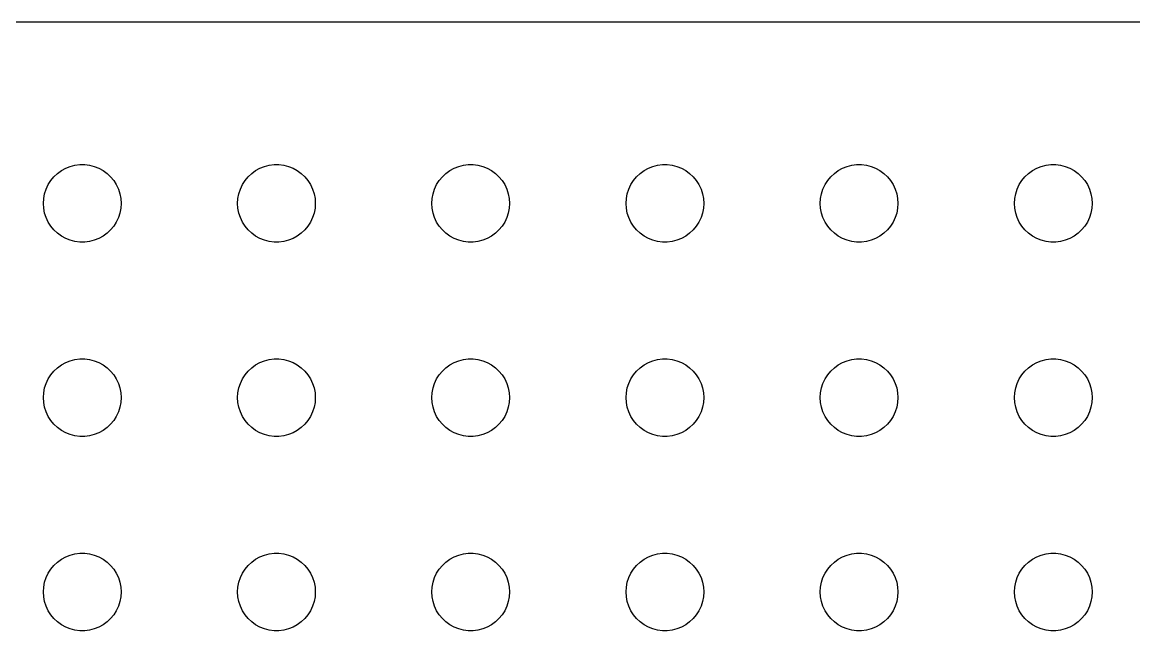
# Model space of a CAD drawing. Header units: metres. Extents: x -157 to 157, y -22 to 22.
# Drawn here: x 35.18 to 78.11, y -1.5 to 21.99 of the extents above; entities that cross this region are included whole.
import ezdxf

# ---------------------------------------------------------------- set-up
doc = ezdxf.new("R2010")
doc.units = ezdxf.units.M

msp = doc.modelspace()

# ---------------------------------------------------------------- linework, layer by layer
for p, q in [((152.314, 21.9901), (-152.314, 21.9901)), ((36.6963, 16.2665), (36.8613, 16.3572)), ((36.8613, 16.3572), (37.0365, 16.4266)), ((37.0365, 16.4266), (37.2189, 16.4734)), ((37.2189, 16.4734), (37.4058, 16.497)), ((37.4058, 16.497), (37.5942, 16.497)), ((37.5942, 16.497), (37.7811, 16.4734)), ((37.7811, 16.4734), (37.9635, 16.4266)), ((37.9635, 16.4266), (38.1387, 16.3572)), ((38.1387, 16.3572), (38.3037, 16.2665)), ((44.1963, 16.2665), (44.3613, 16.3572)), ((44.3613, 16.3572), (44.5365, 16.4266)), ((44.5365, 16.4266), (44.7189, 16.4734)), ((44.7189, 16.4734), (44.9058, 16.497)), ((44.9058, 16.497), (45.0942, 16.497)), ((45.0942, 16.497), (45.2811, 16.4734)), ((45.2811, 16.4734), (45.4635, 16.4266)), ((45.4635, 16.4266), (45.6387, 16.3572)), ((45.6387, 16.3572), (45.8037, 16.2665)), ((51.6963, 16.2665), (51.8613, 16.3572)), ((51.8613, 16.3572), (52.0365, 16.4266)), ((52.0365, 16.4266), (52.2189, 16.4734)), ((52.2189, 16.4734), (52.4058, 16.497)), ((52.4058, 16.497), (52.5942, 16.497)), ((52.5942, 16.497), (52.7811, 16.4734)), ((52.7811, 16.4734), (52.9635, 16.4266)), ((52.9635, 16.4266), (53.1387, 16.3572)), ((53.1387, 16.3572), (53.3037, 16.2665)), ((59.1963, 16.2665), (59.3613, 16.3572)), ((59.3613, 16.3572), (59.5365, 16.4266)), ((59.5365, 16.4266), (59.7189, 16.4734)), ((59.7189, 16.4734), (59.9058, 16.497)), ((59.9058, 16.497), (60.0942, 16.497)), ((60.0942, 16.497), (60.2811, 16.4734)), ((60.2811, 16.4734), (60.4635, 16.4266)), ((60.4635, 16.4266), (60.6387, 16.3572)), ((60.6387, 16.3572), (60.8037, 16.2665)), ((66.6963, 16.2665), (66.8613, 16.3572)), ((66.8613, 16.3572), (67.0365, 16.4266)), ((67.0365, 16.4266), (67.2189, 16.4734)), ((67.2189, 16.4734), (67.4058, 16.497)), ((67.4058, 16.497), (67.5942, 16.497)), ((67.5942, 16.497), (67.7811, 16.4734)), ((67.7811, 16.4734), (67.9635, 16.4266)), ((67.9635, 16.4266), (68.1387, 16.3572)), ((68.1387, 16.3572), (68.3037, 16.2665)), ((74.1963, 16.2665), (74.3613, 16.3572)), ((74.3613, 16.3572), (74.5365, 16.4266)), ((74.5365, 16.4266), (74.7189, 16.4734)), ((74.7189, 16.4734), (74.9058, 16.497)), ((74.9058, 16.497), (75.0942, 16.497)), ((75.0942, 16.497), (75.2811, 16.4734)), ((75.2811, 16.4734), (75.4635, 16.4266)), ((75.4635, 16.4266), (75.6387, 16.3572)), ((75.6387, 16.3572), (75.8037, 16.2665)), ((36.2865, 15.8817), (36.4065, 16.0268)), ((36.4065, 16.0268), (36.5439, 16.1558)), ((36.5439, 16.1558), (36.6963, 16.2665)), ((38.3037, 16.2665), (38.4561, 16.1558)), ((38.4561, 16.1558), (38.5934, 16.0268)), ((38.5934, 16.0268), (38.7135, 15.8817)), ((43.7865, 15.8817), (43.9065, 16.0268)), ((43.9065, 16.0268), (44.0439, 16.1558)), ((44.0439, 16.1558), (44.1963, 16.2665)), ((45.8037, 16.2665), (45.9561, 16.1558)), ((45.9561, 16.1558), (46.0934, 16.0268)), ((46.0934, 16.0268), (46.2135, 15.8817)), ((51.2865, 15.8817), (51.4065, 16.0268)), ((51.4065, 16.0268), (51.5439, 16.1558)), ((51.5439, 16.1558), (51.6963, 16.2665)), ((53.3037, 16.2665), (53.4561, 16.1558)), ((53.4561, 16.1558), (53.5934, 16.0268)), ((53.5934, 16.0268), (53.7135, 15.8817)), ((58.7865, 15.8817), (58.9065, 16.0268)), ((58.9065, 16.0268), (59.0439, 16.1558)), ((59.0439, 16.1558), (59.1963, 16.2665)), ((60.8037, 16.2665), (60.9561, 16.1558)), ((60.9561, 16.1558), (61.0934, 16.0268)), ((61.0934, 16.0268), (61.2135, 15.8817)), ((66.2865, 15.8817), (66.4065, 16.0268)), ((66.4065, 16.0268), (66.5439, 16.1558)), ((66.5439, 16.1558), (66.6963, 16.2665)), ((68.3037, 16.2665), (68.4561, 16.1558)), ((68.4561, 16.1558), (68.5934, 16.0268)), ((68.5934, 16.0268), (68.7135, 15.8817)), ((73.7865, 15.8817), (73.9065, 16.0268)), ((73.9065, 16.0268), (74.0439, 16.1558)), ((74.0439, 16.1558), (74.1963, 16.2665)), ((75.8037, 16.2665), (75.9561, 16.1558)), ((75.9561, 16.1558), (76.0934, 16.0268)), ((76.0934, 16.0268), (76.2135, 15.8817)), ((36.0471, 15.373), (36.1053, 15.5522)), ((36.1053, 15.5522), (36.1855, 15.7226)), ((36.1855, 15.7226), (36.2865, 15.8817)), ((38.7135, 15.8817), (38.8145, 15.7226)), ((38.8145, 15.7226), (38.8947, 15.5522)), ((38.8947, 15.5522), (38.9529, 15.373)), ((43.5471, 15.373), (43.6053, 15.5522)), ((43.6053, 15.5522), (43.6855, 15.7226)), ((43.6855, 15.7226), (43.7865, 15.8817)), ((46.2135, 15.8817), (46.3145, 15.7226)), ((46.3145, 15.7226), (46.3947, 15.5522)), ((46.3947, 15.5522), (46.4529, 15.373)), ((51.0471, 15.373), (51.1053, 15.5522)), ((51.1053, 15.5522), (51.1855, 15.7226)), ((51.1855, 15.7226), (51.2865, 15.8817)), ((53.7135, 15.8817), (53.8145, 15.7226)), ((53.8145, 15.7226), (53.8947, 15.5522)), ((53.8947, 15.5522), (53.9529, 15.373)), ((58.5471, 15.373), (58.6053, 15.5522)), ((58.6053, 15.5522), (58.6855, 15.7226)), ((58.6855, 15.7226), (58.7865, 15.8817)), ((61.2135, 15.8817), (61.3145, 15.7226)), ((61.3145, 15.7226), (61.3947, 15.5522)), ((61.3947, 15.5522), (61.4529, 15.373)), ((66.0471, 15.373), (66.1053, 15.5522)), ((66.1053, 15.5522), (66.1855, 15.7226)), ((66.1855, 15.7226), (66.2865, 15.8817)), ((68.7135, 15.8817), (68.8145, 15.7226)), ((68.8145, 15.7226), (68.8947, 15.5522)), ((68.8947, 15.5522), (68.9529, 15.373)), ((73.5471, 15.373), (73.6053, 15.5522)), ((73.6053, 15.5522), (73.6855, 15.7226)), ((73.6855, 15.7226), (73.7865, 15.8817)), ((76.2135, 15.8817), (76.3145, 15.7226)), ((76.3145, 15.7226), (76.3947, 15.5522)), ((76.3947, 15.5522), (76.4529, 15.373)), ((36, 15), (36.0118, 15.188)), ((36.0118, 15.188), (36.0471, 15.373)), ((38.9529, 15.373), (38.9882, 15.188)), ((38.9882, 15.188), (39, 15)), ((43.5, 15), (43.5118, 15.188)), ((43.5118, 15.188), (43.5471, 15.373)), ((46.4529, 15.373), (46.4882, 15.188)), ((46.4882, 15.188), (46.5, 15)), ((51, 15), (51.0118, 15.188)), ((51.0118, 15.188), (51.0471, 15.373)), ((53.9529, 15.373), (53.9882, 15.188)), ((53.9882, 15.188), (54, 15)), ((58.5, 15), (58.5118, 15.188)), ((58.5118, 15.188), (58.5471, 15.373)), ((61.4529, 15.373), (61.4882, 15.188)), ((61.4882, 15.188), (61.5, 15)), ((66, 15), (66.0118, 15.188)), ((66.0118, 15.188), (66.0471, 15.373)), ((68.9529, 15.373), (68.9882, 15.188)), ((68.9882, 15.188), (69, 15)), ((73.5, 15), (73.5118, 15.188)), ((73.5118, 15.188), (73.5471, 15.373)), ((76.4529, 15.373), (76.4882, 15.188)), ((76.4882, 15.188), (76.5, 15)), ((36.0118, 14.812), (36, 15)), ((36.0471, 14.627), (36.0118, 14.812)), ((36.1053, 14.4478), (36.0471, 14.627)), ((38.9529, 14.627), (38.8947, 14.4478)), ((38.9882, 14.812), (38.9529, 14.627)), ((39, 15), (38.9882, 14.812)), ((43.5118, 14.812), (43.5, 15)), ((43.5471, 14.627), (43.5118, 14.812)), ((43.6053, 14.4478), (43.5471, 14.627)), ((46.4529, 14.627), (46.3947, 14.4478)), ((46.4882, 14.812), (46.4529, 14.627)), ((46.5, 15), (46.4882, 14.812)), ((51.0118, 14.812), (51, 15)), ((51.0471, 14.627), (51.0118, 14.812)), ((51.1053, 14.4478), (51.0471, 14.627)), ((53.9529, 14.627), (53.8947, 14.4478)), ((53.9882, 14.812), (53.9529, 14.627)), ((54, 15), (53.9882, 14.812)), ((58.5118, 14.812), (58.5, 15)), ((58.5471, 14.627), (58.5118, 14.812)), ((58.6053, 14.4478), (58.5471, 14.627)), ((61.4529, 14.627), (61.3947, 14.4478)), ((61.4882, 14.812), (61.4529, 14.627)), ((61.5, 15), (61.4882, 14.812)), ((66.0118, 14.812), (66, 15)), ((66.0471, 14.627), (66.0118, 14.812)), ((66.1053, 14.4478), (66.0471, 14.627)), ((68.9529, 14.627), (68.8947, 14.4478)), ((68.9882, 14.812), (68.9529, 14.627)), ((69, 15), (68.9882, 14.812)), ((73.5118, 14.812), (73.5, 15)), ((73.5471, 14.627), (73.5118, 14.812)), ((73.6053, 14.4478), (73.5471, 14.627)), ((76.4529, 14.627), (76.3947, 14.4478)), ((76.4882, 14.812), (76.4529, 14.627)), ((76.5, 15), (76.4882, 14.812)), ((36.1855, 14.2774), (36.1053, 14.4478)), ((36.2865, 14.1183), (36.1855, 14.2774)), ((38.8145, 14.2774), (38.7135, 14.1183)), ((38.8947, 14.4478), (38.8145, 14.2774)), ((43.6855, 14.2774), (43.6053, 14.4478)), ((43.7865, 14.1183), (43.6855, 14.2774)), ((46.3145, 14.2774), (46.2135, 14.1183)), ((46.3947, 14.4478), (46.3145, 14.2774)), ((51.1855, 14.2774), (51.1053, 14.4478)), ((51.2865, 14.1183), (51.1855, 14.2774)), ((53.8145, 14.2774), (53.7135, 14.1183)), ((53.8947, 14.4478), (53.8145, 14.2774)), ((58.6855, 14.2774), (58.6053, 14.4478)), ((58.7865, 14.1183), (58.6855, 14.2774)), ((61.3145, 14.2774), (61.2135, 14.1183)), ((61.3947, 14.4478), (61.3145, 14.2774)), ((66.1855, 14.2774), (66.1053, 14.4478)), ((66.2865, 14.1183), (66.1855, 14.2774)), ((68.8145, 14.2774), (68.7135, 14.1183)), ((68.8947, 14.4478), (68.8145, 14.2774)), ((73.6855, 14.2774), (73.6053, 14.4478)), ((73.7865, 14.1183), (73.6855, 14.2774)), ((76.3145, 14.2774), (76.2135, 14.1183)), ((76.3947, 14.4478), (76.3145, 14.2774)), ((36.4065, 13.9732), (36.2865, 14.1183)), ((36.5439, 13.8442), (36.4065, 13.9732)), ((36.6963, 13.7335), (36.5439, 13.8442)), ((38.4561, 13.8442), (38.3037, 13.7335)), ((38.5934, 13.9732), (38.4561, 13.8442)), ((38.7135, 14.1183), (38.5934, 13.9732)), ((43.9065, 13.9732), (43.7865, 14.1183)), ((44.0439, 13.8442), (43.9065, 13.9732)), ((44.1963, 13.7335), (44.0439, 13.8442)), ((45.9561, 13.8442), (45.8037, 13.7335)), ((46.0934, 13.9732), (45.9561, 13.8442)), ((46.2135, 14.1183), (46.0934, 13.9732)), ((51.4065, 13.9732), (51.2865, 14.1183)), ((51.5439, 13.8442), (51.4065, 13.9732)), ((51.6963, 13.7335), (51.5439, 13.8442)), ((53.4561, 13.8442), (53.3037, 13.7335)), ((53.5934, 13.9732), (53.4561, 13.8442)), ((53.7135, 14.1183), (53.5934, 13.9732)), ((58.9065, 13.9732), (58.7865, 14.1183)), ((59.0439, 13.8442), (58.9065, 13.9732)), ((59.1963, 13.7335), (59.0439, 13.8442)), ((60.9561, 13.8442), (60.8037, 13.7335)), ((61.0934, 13.9732), (60.9561, 13.8442)), ((61.2135, 14.1183), (61.0934, 13.9732)), ((66.4065, 13.9732), (66.2865, 14.1183)), ((66.5439, 13.8442), (66.4065, 13.9732)), ((66.6963, 13.7335), (66.5439, 13.8442)), ((68.4561, 13.8442), (68.3037, 13.7335)), ((68.5934, 13.9732), (68.4561, 13.8442)), ((68.7135, 14.1183), (68.5934, 13.9732)), ((73.9065, 13.9732), (73.7865, 14.1183)), ((74.0439, 13.8442), (73.9065, 13.9732)), ((74.1963, 13.7335), (74.0439, 13.8442)), ((75.9561, 13.8442), (75.8037, 13.7335)), ((76.0934, 13.9732), (75.9561, 13.8442)), ((76.2135, 14.1183), (76.0934, 13.9732)), ((36.8613, 13.6427), (36.6963, 13.7335)), ((37.0365, 13.5734), (36.8613, 13.6427)), ((37.2189, 13.5266), (37.0365, 13.5734)), ((37.4058, 13.5029), (37.2189, 13.5266)), ((37.5942, 13.5029), (37.4058, 13.5029)), ((37.7811, 13.5266), (37.5942, 13.5029)), ((37.9635, 13.5734), (37.7811, 13.5266)), ((38.1387, 13.6427), (37.9635, 13.5734)), ((38.3037, 13.7335), (38.1387, 13.6427)), ((44.3613, 13.6427), (44.1963, 13.7335)), ((44.5365, 13.5734), (44.3613, 13.6427)), ((44.7189, 13.5266), (44.5365, 13.5734)), ((44.9058, 13.5029), (44.7189, 13.5266)), ((45.0942, 13.5029), (44.9058, 13.5029)), ((45.2811, 13.5266), (45.0942, 13.5029)), ((45.4635, 13.5734), (45.2811, 13.5266)), ((45.6387, 13.6427), (45.4635, 13.5734)), ((45.8037, 13.7335), (45.6387, 13.6427)), ((51.8613, 13.6427), (51.6963, 13.7335)), ((52.0365, 13.5734), (51.8613, 13.6427)), ((52.2189, 13.5266), (52.0365, 13.5734)), ((52.4058, 13.5029), (52.2189, 13.5266)), ((52.5942, 13.5029), (52.4058, 13.5029)), ((52.7811, 13.5266), (52.5942, 13.5029)), ((52.9635, 13.5734), (52.7811, 13.5266)), ((53.1387, 13.6427), (52.9635, 13.5734)), ((53.3037, 13.7335), (53.1387, 13.6427)), ((59.3613, 13.6427), (59.1963, 13.7335)), ((59.5365, 13.5734), (59.3613, 13.6427)), ((59.7189, 13.5266), (59.5365, 13.5734)), ((59.9058, 13.5029), (59.7189, 13.5266)), ((60.0942, 13.5029), (59.9058, 13.5029)), ((60.2811, 13.5266), (60.0942, 13.5029)), ((60.4635, 13.5734), (60.2811, 13.5266)), ((60.6387, 13.6427), (60.4635, 13.5734)), ((60.8037, 13.7335), (60.6387, 13.6427)), ((66.8613, 13.6427), (66.6963, 13.7335)), ((67.0365, 13.5734), (66.8613, 13.6427)), ((67.2189, 13.5266), (67.0365, 13.5734)), ((67.4058, 13.5029), (67.2189, 13.5266)), ((67.5942, 13.5029), (67.4058, 13.5029)), ((67.7811, 13.5266), (67.5942, 13.5029)), ((67.9635, 13.5734), (67.7811, 13.5266)), ((68.1387, 13.6427), (67.9635, 13.5734)), ((68.3037, 13.7335), (68.1387, 13.6427)), ((74.3613, 13.6427), (74.1963, 13.7335)), ((74.5365, 13.5734), (74.3613, 13.6427)), ((74.7189, 13.5266), (74.5365, 13.5734)), ((74.9058, 13.5029), (74.7189, 13.5266)), ((75.0942, 13.5029), (74.9058, 13.5029)), ((75.2811, 13.5266), (75.0942, 13.5029)), ((75.4635, 13.5734), (75.2811, 13.5266)), ((75.6387, 13.6427), (75.4635, 13.5734)), ((75.8037, 13.7335), (75.6387, 13.6427)), ((36.4065, 8.52681), (36.5439, 8.65576)), ((36.5439, 8.65576), (36.6963, 8.76648)), ((36.6963, 8.76648), (36.8613, 8.85724)), ((36.8613, 8.85724), (37.0365, 8.92657)), ((37.0365, 8.92657), (37.2189, 8.97342)), ((37.2189, 8.97342), (37.4058, 8.99704)), ((37.4058, 8.99704), (37.5942, 8.99704)), ((37.5942, 8.99704), (37.7811, 8.97342)), ((37.7811, 8.97342), (37.9635, 8.92657)), ((37.9635, 8.92657), (38.1387, 8.85724)), ((38.1387, 8.85724), (38.3037, 8.76648)), ((38.3037, 8.76648), (38.4561, 8.65576)), ((38.4561, 8.65576), (38.5934, 8.52681)), ((43.9065, 8.52681), (44.0439, 8.65576)), ((44.0439, 8.65576), (44.1963, 8.76648)), ((44.1963, 8.76648), (44.3613, 8.85724)), ((44.3613, 8.85724), (44.5365, 8.92657)), ((44.5365, 8.92657), (44.7189, 8.97342)), ((44.7189, 8.97342), (44.9058, 8.99704)), ((44.9058, 8.99704), (45.0942, 8.99704)), ((45.0942, 8.99704), (45.2811, 8.97342)), ((45.2811, 8.97342), (45.4635, 8.92657)), ((45.4635, 8.92657), (45.6387, 8.85724)), ((45.6387, 8.85724), (45.8037, 8.76648)), ((45.8037, 8.76648), (45.9561, 8.65576)), ((45.9561, 8.65576), (46.0934, 8.52681)), ((51.4065, 8.52681), (51.5439, 8.65576)), ((51.5439, 8.65576), (51.6963, 8.76648)), ((51.6963, 8.76648), (51.8613, 8.85724)), ((51.8613, 8.85724), (52.0365, 8.92657)), ((52.0365, 8.92657), (52.2189, 8.97342)), ((52.2189, 8.97342), (52.4058, 8.99704)), ((52.4058, 8.99704), (52.5942, 8.99704)), ((52.5942, 8.99704), (52.7811, 8.97342)), ((52.7811, 8.97342), (52.9635, 8.92657)), ((52.9635, 8.92657), (53.1387, 8.85724)), ((53.1387, 8.85724), (53.3037, 8.76648)), ((53.3037, 8.76648), (53.4561, 8.65576)), ((53.4561, 8.65576), (53.5934, 8.52681)), ((58.9065, 8.52681), (59.0439, 8.65576)), ((59.0439, 8.65576), (59.1963, 8.76648)), ((59.1963, 8.76648), (59.3613, 8.85724)), ((59.3613, 8.85724), (59.5365, 8.92657)), ((59.5365, 8.92657), (59.7189, 8.97342)), ((59.7189, 8.97342), (59.9058, 8.99704)), ((59.9058, 8.99704), (60.0942, 8.99704)), ((60.0942, 8.99704), (60.2811, 8.97342)), ((60.2811, 8.97342), (60.4635, 8.92657)), ((60.4635, 8.92657), (60.6387, 8.85724)), ((60.6387, 8.85724), (60.8037, 8.76648)), ((60.8037, 8.76648), (60.9561, 8.65576)), ((60.9561, 8.65576), (61.0934, 8.52681)), ((66.4065, 8.52681), (66.5439, 8.65576)), ((66.5439, 8.65576), (66.6963, 8.76648)), ((66.6963, 8.76648), (66.8613, 8.85724)), ((66.8613, 8.85724), (67.0365, 8.92657)), ((67.0365, 8.92657), (67.2189, 8.97342)), ((67.2189, 8.97342), (67.4058, 8.99704)), ((67.4058, 8.99704), (67.5942, 8.99704)), ((67.5942, 8.99704), (67.7811, 8.97342)), ((67.7811, 8.97342), (67.9635, 8.92657)), ((67.9635, 8.92657), (68.1387, 8.85724)), ((68.1387, 8.85724), (68.3037, 8.76648)), ((68.3037, 8.76648), (68.4561, 8.65576)), ((68.4561, 8.65576), (68.5934, 8.52681)), ((73.9065, 8.52681), (74.0439, 8.65576)), ((74.0439, 8.65576), (74.1963, 8.76648)), ((74.1963, 8.76648), (74.3613, 8.85724)), ((74.3613, 8.85724), (74.5365, 8.92657)), ((74.5365, 8.92657), (74.7189, 8.97342)), ((74.7189, 8.97342), (74.9058, 8.99704)), ((74.9058, 8.99704), (75.0942, 8.99704)), ((75.0942, 8.99704), (75.2811, 8.97342)), ((75.2811, 8.97342), (75.4635, 8.92657)), ((75.4635, 8.92657), (75.6387, 8.85724)), ((75.6387, 8.85724), (75.8037, 8.76648)), ((75.8037, 8.76648), (75.9561, 8.65576)), ((75.9561, 8.65576), (76.0934, 8.52681)), ((36.1053, 8.05219), (36.1855, 8.22263)), ((36.1855, 8.22263), (36.2865, 8.38167)), ((36.2865, 8.38167), (36.4065, 8.52681)), ((38.5934, 8.52681), (38.7135, 8.38167)), ((38.7135, 8.38167), (38.8145, 8.22263)), ((38.8145, 8.22263), (38.8947, 8.05219)), ((43.6053, 8.05219), (43.6855, 8.22263)), ((43.6855, 8.22263), (43.7865, 8.38167)), ((43.7865, 8.38167), (43.9065, 8.52681)), ((46.0934, 8.52681), (46.2135, 8.38167)), ((46.2135, 8.38167), (46.3145, 8.22263)), ((46.3145, 8.22263), (46.3947, 8.05219)), ((51.1053, 8.05219), (51.1855, 8.22263)), ((51.1855, 8.22263), (51.2865, 8.38167)), ((51.2865, 8.38167), (51.4065, 8.52681)), ((53.5934, 8.52681), (53.7135, 8.38167)), ((53.7135, 8.38167), (53.8145, 8.22263)), ((53.8145, 8.22263), (53.8947, 8.05219)), ((58.6053, 8.05219), (58.6855, 8.22263)), ((58.6855, 8.22263), (58.7865, 8.38167)), ((58.7865, 8.38167), (58.9065, 8.52681)), ((61.0934, 8.52681), (61.2135, 8.38167)), ((61.2135, 8.38167), (61.3145, 8.22263)), ((61.3145, 8.22263), (61.3947, 8.05219)), ((66.1053, 8.05219), (66.1855, 8.22263)), ((66.1855, 8.22263), (66.2865, 8.38167)), ((66.2865, 8.38167), (66.4065, 8.52681)), ((68.5934, 8.52681), (68.7135, 8.38167)), ((68.7135, 8.38167), (68.8145, 8.22263)), ((68.8145, 8.22263), (68.8947, 8.05219)), ((73.6053, 8.05219), (73.6855, 8.22263)), ((73.6855, 8.22263), (73.7865, 8.38167)), ((73.7865, 8.38167), (73.9065, 8.52681)), ((76.0934, 8.52681), (76.2135, 8.38167)), ((76.2135, 8.38167), (76.3145, 8.22263)), ((76.3145, 8.22263), (76.3947, 8.05219)), ((36.0118, 7.68799), (36.0471, 7.87303)), ((36.0471, 7.87303), (36.1053, 8.05219)), ((38.8947, 8.05219), (38.9529, 7.87303)), ((38.9529, 7.87303), (38.9882, 7.68799)), ((43.5118, 7.68799), (43.5471, 7.87303)), ((43.5471, 7.87303), (43.6053, 8.05219)), ((46.3947, 8.05219), (46.4529, 7.87303)), ((46.4529, 7.87303), (46.4882, 7.68799)), ((51.0118, 7.68799), (51.0471, 7.87303)), ((51.0471, 7.87303), (51.1053, 8.05219)), ((53.8947, 8.05219), (53.9529, 7.87303)), ((53.9529, 7.87303), (53.9882, 7.68799)), ((58.5118, 7.68799), (58.5471, 7.87303)), ((58.5471, 7.87303), (58.6053, 8.05219)), ((61.3947, 8.05219), (61.4529, 7.87303)), ((61.4529, 7.87303), (61.4882, 7.68799)), ((66.0118, 7.68799), (66.0471, 7.87303)), ((66.0471, 7.87303), (66.1053, 8.05219)), ((68.8947, 8.05219), (68.9529, 7.87303)), ((68.9529, 7.87303), (68.9882, 7.68799)), ((73.5118, 7.68799), (73.5471, 7.87303)), ((73.5471, 7.87303), (73.6053, 8.05219)), ((76.3947, 8.05219), (76.4529, 7.87303)), ((76.4529, 7.87303), (76.4882, 7.68799)), ((36, 7.5), (36.0118, 7.68799)), ((36.0118, 7.312), (36, 7.5)), ((36.0471, 7.12695), (36.0118, 7.312)), ((38.9882, 7.312), (38.9529, 7.12695)), ((38.9882, 7.68799), (39, 7.5)), ((39, 7.5), (38.9882, 7.312)), ((43.5, 7.5), (43.5118, 7.68799)), ((43.5118, 7.312), (43.5, 7.5)), ((43.5471, 7.12695), (43.5118, 7.312)), ((46.4882, 7.312), (46.4529, 7.12695)), ((46.4882, 7.68799), (46.5, 7.5)), ((46.5, 7.5), (46.4882, 7.312)), ((51, 7.5), (51.0118, 7.68799)), ((51.0118, 7.312), (51, 7.5)), ((51.0471, 7.12695), (51.0118, 7.312)), ((53.9882, 7.312), (53.9529, 7.12695)), ((53.9882, 7.68799), (54, 7.5)), ((54, 7.5), (53.9882, 7.312)), ((58.5, 7.5), (58.5118, 7.68799)), ((58.5118, 7.312), (58.5, 7.5)), ((58.5471, 7.12695), (58.5118, 7.312)), ((61.4882, 7.312), (61.4529, 7.12695)), ((61.4882, 7.68799), (61.5, 7.5)), ((61.5, 7.5), (61.4882, 7.312)), ((66, 7.5), (66.0118, 7.68799)), ((66.0118, 7.312), (66, 7.5)), ((66.0471, 7.12695), (66.0118, 7.312)), ((68.9882, 7.312), (68.9529, 7.12695)), ((68.9882, 7.68799), (69, 7.5)), ((69, 7.5), (68.9882, 7.312)), ((73.5, 7.5), (73.5118, 7.68799)), ((73.5118, 7.312), (73.5, 7.5)), ((73.5471, 7.12695), (73.5118, 7.312)), ((76.4882, 7.312), (76.4529, 7.12695)), ((76.4882, 7.68799), (76.5, 7.5)), ((76.5, 7.5), (76.4882, 7.312)), ((36.1053, 6.9478), (36.0471, 7.12695)), ((36.1855, 6.77736), (36.1053, 6.9478)), ((38.8947, 6.9478), (38.8145, 6.77736)), ((38.9529, 7.12695), (38.8947, 6.9478)), ((43.6053, 6.9478), (43.5471, 7.12695)), ((43.6855, 6.77736), (43.6053, 6.9478)), ((46.3947, 6.9478), (46.3145, 6.77736)), ((46.4529, 7.12695), (46.3947, 6.9478)), ((51.1053, 6.9478), (51.0471, 7.12695)), ((51.1855, 6.77736), (51.1053, 6.9478)), ((53.8947, 6.9478), (53.8145, 6.77736)), ((53.9529, 7.12695), (53.8947, 6.9478)), ((58.6053, 6.9478), (58.5471, 7.12695)), ((58.6855, 6.77736), (58.6053, 6.9478)), ((61.3947, 6.9478), (61.3145, 6.77736)), ((61.4529, 7.12695), (61.3947, 6.9478)), ((66.1053, 6.9478), (66.0471, 7.12695)), ((66.1855, 6.77736), (66.1053, 6.9478)), ((68.8947, 6.9478), (68.8145, 6.77736)), ((68.9529, 7.12695), (68.8947, 6.9478)), ((73.6053, 6.9478), (73.5471, 7.12695)), ((73.6855, 6.77736), (73.6053, 6.9478)), ((76.3947, 6.9478), (76.3145, 6.77736)), ((76.4529, 7.12695), (76.3947, 6.9478)), ((36.2865, 6.61832), (36.1855, 6.77736)), ((36.4065, 6.47318), (36.2865, 6.61832)), ((36.5439, 6.34422), (36.4065, 6.47318)), ((38.5934, 6.47318), (38.4561, 6.34422)), ((38.7135, 6.61832), (38.5934, 6.47318)), ((38.8145, 6.77736), (38.7135, 6.61832)), ((43.7865, 6.61832), (43.6855, 6.77736)), ((43.9065, 6.47318), (43.7865, 6.61832)), ((44.0439, 6.34422), (43.9065, 6.47318)), ((46.0934, 6.47318), (45.9561, 6.34422)), ((46.2135, 6.61832), (46.0934, 6.47318)), ((46.3145, 6.77736), (46.2135, 6.61832)), ((51.2865, 6.61832), (51.1855, 6.77736)), ((51.4065, 6.47318), (51.2865, 6.61832)), ((51.5439, 6.34422), (51.4065, 6.47318)), ((53.5934, 6.47318), (53.4561, 6.34422)), ((53.7135, 6.61832), (53.5934, 6.47318)), ((53.8145, 6.77736), (53.7135, 6.61832)), ((58.7865, 6.61832), (58.6855, 6.77736)), ((58.9065, 6.47318), (58.7865, 6.61832)), ((59.0439, 6.34422), (58.9065, 6.47318)), ((61.0934, 6.47318), (60.9561, 6.34422)), ((61.2135, 6.61832), (61.0934, 6.47318)), ((61.3145, 6.77736), (61.2135, 6.61832)), ((66.2865, 6.61832), (66.1855, 6.77736)), ((66.4065, 6.47318), (66.2865, 6.61832)), ((66.5439, 6.34422), (66.4065, 6.47318)), ((68.5934, 6.47318), (68.4561, 6.34422)), ((68.7135, 6.61832), (68.5934, 6.47318)), ((68.8145, 6.77736), (68.7135, 6.61832)), ((73.7865, 6.61832), (73.6855, 6.77736)), ((73.9065, 6.47318), (73.7865, 6.61832)), ((74.0439, 6.34422), (73.9065, 6.47318)), ((76.0934, 6.47318), (75.9561, 6.34422)), ((76.2135, 6.61832), (76.0934, 6.47318)), ((76.3145, 6.77736), (76.2135, 6.61832)), ((36.6963, 6.23351), (36.5439, 6.34422)), ((36.8613, 6.14275), (36.6963, 6.23351)), ((37.0365, 6.07341), (36.8613, 6.14275)), ((37.2189, 6.02657), (37.0365, 6.07341)), ((37.4058, 6.00294), (37.2189, 6.02657)), ((37.7811, 6.02657), (37.5942, 6.00294)), ((37.9635, 6.07341), (37.7811, 6.02657)), ((38.1387, 6.14275), (37.9635, 6.07341)), ((38.3037, 6.23351), (38.1387, 6.14275)), ((38.4561, 6.34422), (38.3037, 6.23351)), ((44.1963, 6.23351), (44.0439, 6.34422)), ((44.3613, 6.14275), (44.1963, 6.23351)), ((44.5365, 6.07341), (44.3613, 6.14275)), ((44.7189, 6.02657), (44.5365, 6.07341)), ((44.9058, 6.00294), (44.7189, 6.02657)), ((45.2811, 6.02657), (45.0942, 6.00294)), ((45.4635, 6.07341), (45.2811, 6.02657)), ((45.6387, 6.14275), (45.4635, 6.07341)), ((45.8037, 6.23351), (45.6387, 6.14275)), ((45.9561, 6.34422), (45.8037, 6.23351)), ((51.6963, 6.23351), (51.5439, 6.34422)), ((51.8613, 6.14275), (51.6963, 6.23351)), ((52.0365, 6.07341), (51.8613, 6.14275)), ((52.2189, 6.02657), (52.0365, 6.07341)), ((52.4058, 6.00294), (52.2189, 6.02657)), ((52.7811, 6.02657), (52.5942, 6.00294)), ((52.9635, 6.07341), (52.7811, 6.02657)), ((53.1387, 6.14275), (52.9635, 6.07341)), ((53.3037, 6.23351), (53.1387, 6.14275)), ((53.4561, 6.34422), (53.3037, 6.23351)), ((59.1963, 6.23351), (59.0439, 6.34422)), ((59.3613, 6.14275), (59.1963, 6.23351)), ((59.5365, 6.07341), (59.3613, 6.14275)), ((59.7189, 6.02657), (59.5365, 6.07341)), ((59.9058, 6.00294), (59.7189, 6.02657)), ((60.2811, 6.02657), (60.0942, 6.00294)), ((60.4635, 6.07341), (60.2811, 6.02657)), ((60.6387, 6.14275), (60.4635, 6.07341)), ((60.8037, 6.23351), (60.6387, 6.14275)), ((60.9561, 6.34422), (60.8037, 6.23351)), ((66.6963, 6.23351), (66.5439, 6.34422)), ((66.8613, 6.14275), (66.6963, 6.23351)), ((67.0365, 6.07341), (66.8613, 6.14275)), ((67.2189, 6.02657), (67.0365, 6.07341)), ((67.4058, 6.00294), (67.2189, 6.02657)), ((67.7811, 6.02657), (67.5942, 6.00294)), ((67.9635, 6.07341), (67.7811, 6.02657)), ((68.1387, 6.14275), (67.9635, 6.07341)), ((68.3037, 6.23351), (68.1387, 6.14275)), ((68.4561, 6.34422), (68.3037, 6.23351)), ((74.1963, 6.23351), (74.0439, 6.34422)), ((74.3613, 6.14275), (74.1963, 6.23351)), ((74.5365, 6.07341), (74.3613, 6.14275)), ((74.7189, 6.02657), (74.5365, 6.07341)), ((74.9058, 6.00294), (74.7189, 6.02657)), ((75.2811, 6.02657), (75.0942, 6.00294)), ((75.4635, 6.07341), (75.2811, 6.02657)), ((75.6387, 6.14275), (75.4635, 6.07341)), ((75.8037, 6.23351), (75.6387, 6.14275)), ((75.9561, 6.34422), (75.8037, 6.23351)), ((37.5942, 6.00294), (37.4058, 6.00294)), ((45.0942, 6.00294), (44.9058, 6.00294)), ((52.5942, 6.00294), (52.4058, 6.00294)), ((60.0942, 6.00294), (59.9058, 6.00294)), ((67.5942, 6.00294), (67.4058, 6.00294)), ((75.0942, 6.00294), (74.9058, 6.00294)), ((36.6963, 1.26648), (36.8613, 1.35724)), ((36.8613, 1.35724), (37.0365, 1.42657)), ((37.0365, 1.42657), (37.2189, 1.47342)), ((37.2189, 1.47342), (37.4058, 1.49704)), ((37.4058, 1.49704), (37.5942, 1.49704)), ((37.5942, 1.49704), (37.7811, 1.47342)), ((37.7811, 1.47342), (37.9635, 1.42657)), ((37.9635, 1.42657), (38.1387, 1.35724)), ((38.1387, 1.35724), (38.3037, 1.26648)), ((44.1963, 1.26648), (44.3613, 1.35724)), ((44.3613, 1.35724), (44.5365, 1.42657)), ((44.5365, 1.42657), (44.7189, 1.47342)), ((44.7189, 1.47342), (44.9058, 1.49704)), ((44.9058, 1.49704), (45.0942, 1.49704)), ((45.0942, 1.49704), (45.2811, 1.47342)), ((45.2811, 1.47342), (45.4635, 1.42657)), ((45.4635, 1.42657), (45.6387, 1.35724)), ((45.6387, 1.35724), (45.8037, 1.26648)), ((51.6963, 1.26648), (51.8613, 1.35724)), ((51.8613, 1.35724), (52.0365, 1.42657)), ((52.0365, 1.42657), (52.2189, 1.47342)), ((52.2189, 1.47342), (52.4058, 1.49704)), ((52.4058, 1.49704), (52.5942, 1.49704)), ((52.5942, 1.49704), (52.7811, 1.47342)), ((52.7811, 1.47342), (52.9635, 1.42657)), ((52.9635, 1.42657), (53.1387, 1.35724)), ((53.1387, 1.35724), (53.3037, 1.26648)), ((59.1963, 1.26648), (59.3613, 1.35724)), ((59.3613, 1.35724), (59.5365, 1.42657)), ((59.5365, 1.42657), (59.7189, 1.47342)), ((59.7189, 1.47342), (59.9058, 1.49704)), ((59.9058, 1.49704), (60.0942, 1.49704)), ((60.0942, 1.49704), (60.2811, 1.47342)), ((60.2811, 1.47342), (60.4635, 1.42657)), ((60.4635, 1.42657), (60.6387, 1.35724)), ((60.6387, 1.35724), (60.8037, 1.26648)), ((66.6963, 1.26648), (66.8613, 1.35724)), ((66.8613, 1.35724), (67.0365, 1.42657)), ((67.0365, 1.42657), (67.2189, 1.47342)), ((67.2189, 1.47342), (67.4058, 1.49704)), ((67.4058, 1.49704), (67.5942, 1.49704)), ((67.5942, 1.49704), (67.7811, 1.47342)), ((67.7811, 1.47342), (67.9635, 1.42657)), ((67.9635, 1.42657), (68.1387, 1.35724)), ((68.1387, 1.35724), (68.3037, 1.26648)), ((74.1963, 1.26648), (74.3613, 1.35724)), ((74.3613, 1.35724), (74.5365, 1.42657)), ((74.5365, 1.42657), (74.7189, 1.47342)), ((74.7189, 1.47342), (74.9058, 1.49704)), ((74.9058, 1.49704), (75.0942, 1.49704)), ((75.0942, 1.49704), (75.2811, 1.47342)), ((75.2811, 1.47342), (75.4635, 1.42657)), ((75.4635, 1.42657), (75.6387, 1.35724)), ((75.6387, 1.35724), (75.8037, 1.26648)), ((36.1855, 0.722626), (36.2865, 0.881668)), ((36.2865, 0.881668), (36.4065, 1.02681)), ((36.4065, 1.02681), (36.5439, 1.15576)), ((36.5439, 1.15576), (36.6963, 1.26648)), ((38.3037, 1.26648), (38.4561, 1.15576)), ((38.4561, 1.15576), (38.5934, 1.02681)), ((38.5934, 1.02681), (38.7135, 0.881668)), ((38.7135, 0.881668), (38.8145, 0.722626)), ((43.6855, 0.722626), (43.7865, 0.881668)), ((43.7865, 0.881668), (43.9065, 1.02681)), ((43.9065, 1.02681), (44.0439, 1.15576)), ((44.0439, 1.15576), (44.1963, 1.26648)), ((45.8037, 1.26648), (45.9561, 1.15576)), ((45.9561, 1.15576), (46.0934, 1.02681)), ((46.0934, 1.02681), (46.2135, 0.881668)), ((46.2135, 0.881668), (46.3145, 0.722626)), ((51.1855, 0.722626), (51.2865, 0.881668)), ((51.2865, 0.881668), (51.4065, 1.02681)), ((51.4065, 1.02681), (51.5439, 1.15576)), ((51.5439, 1.15576), (51.6963, 1.26648)), ((53.3037, 1.26648), (53.4561, 1.15576)), ((53.4561, 1.15576), (53.5934, 1.02681)), ((53.5934, 1.02681), (53.7135, 0.881668)), ((53.7135, 0.881668), (53.8145, 0.722626)), ((58.6855, 0.722626), (58.7865, 0.881668)), ((58.7865, 0.881668), (58.9065, 1.02681)), ((58.9065, 1.02681), (59.0439, 1.15576)), ((59.0439, 1.15576), (59.1963, 1.26648)), ((60.8037, 1.26648), (60.9561, 1.15576)), ((60.9561, 1.15576), (61.0934, 1.02681)), ((61.0934, 1.02681), (61.2135, 0.881668)), ((61.2135, 0.881668), (61.3145, 0.722626)), ((66.1855, 0.722626), (66.2865, 0.881668)), ((66.2865, 0.881668), (66.4065, 1.02681)), ((66.4065, 1.02681), (66.5439, 1.15576)), ((66.5439, 1.15576), (66.6963, 1.26648)), ((68.3037, 1.26648), (68.4561, 1.15576)), ((68.4561, 1.15576), (68.5934, 1.02681)), ((68.5934, 1.02681), (68.7135, 0.881668)), ((68.7135, 0.881668), (68.8145, 0.722626)), ((73.6855, 0.722626), (73.7865, 0.881668)), ((73.7865, 0.881668), (73.9065, 1.02681)), ((73.9065, 1.02681), (74.0439, 1.15576)), ((74.0439, 1.15576), (74.1963, 1.26648)), ((75.8037, 1.26648), (75.9561, 1.15576)), ((75.9561, 1.15576), (76.0934, 1.02681)), ((76.0934, 1.02681), (76.2135, 0.881668)), ((76.2135, 0.881668), (76.3145, 0.722626)), ((36.0471, 0.373032), (36.1053, 0.552185)), ((36.1053, 0.552185), (36.1855, 0.722626)), ((38.8145, 0.722626), (38.8947, 0.552185)), ((38.8947, 0.552185), (38.9529, 0.373032)), ((43.5471, 0.373032), (43.6053, 0.552185)), ((43.6053, 0.552185), (43.6855, 0.722626)), ((46.3145, 0.722626), (46.3947, 0.552185)), ((46.3947, 0.552185), (46.4529, 0.373032)), ((51.0471, 0.373032), (51.1053, 0.552185)), ((51.1053, 0.552185), (51.1855, 0.722626)), ((53.8145, 0.722626), (53.8947, 0.552185)), ((53.8947, 0.552185), (53.9529, 0.373032)), ((58.5471, 0.373032), (58.6053, 0.552185)), ((58.6053, 0.552185), (58.6855, 0.722626)), ((61.3145, 0.722626), (61.3947, 0.552185)), ((61.3947, 0.552185), (61.4529, 0.373032)), ((66.0471, 0.373032), (66.1053, 0.552185)), ((66.1053, 0.552185), (66.1855, 0.722626)), ((68.8145, 0.722626), (68.8947, 0.552185)), ((68.8947, 0.552185), (68.9529, 0.373032)), ((73.5471, 0.373032), (73.6053, 0.552185)), ((73.6053, 0.552185), (73.6855, 0.722626)), ((76.3145, 0.722626), (76.3947, 0.552185)), ((76.3947, 0.552185), (76.4529, 0.373032)), ((36, 0), (36.0118, 0.187988)), ((36.0118, -0.187988), (36, 0)), ((36.0118, 0.187988), (36.0471, 0.373032)), ((38.9529, 0.373032), (38.9882, 0.187988)), ((38.9882, 0.187988), (39, 0)), ((39, 0), (38.9882, -0.187988)), ((43.5, 0), (43.5118, 0.187988)), ((43.5118, -0.187988), (43.5, 0)), ((43.5118, 0.187988), (43.5471, 0.373032)), ((46.4529, 0.373032), (46.4882, 0.187988)), ((46.4882, 0.187988), (46.5, 0)), ((46.5, 0), (46.4882, -0.187988)), ((51, 0), (51.0118, 0.187988)), ((51.0118, -0.187988), (51, 0)), ((51.0118, 0.187988), (51.0471, 0.373032)), ((53.9529, 0.373032), (53.9882, 0.187988)), ((53.9882, 0.187988), (54, 0)), ((54, 0), (53.9882, -0.187988)), ((58.5, 0), (58.5118, 0.187988)), ((58.5118, -0.187988), (58.5, 0)), ((58.5118, 0.187988), (58.5471, 0.373032)), ((61.4529, 0.373032), (61.4882, 0.187988)), ((61.4882, 0.187988), (61.5, 0)), ((61.5, 0), (61.4882, -0.187988)), ((66, 0), (66.0118, 0.187988)), ((66.0118, -0.187988), (66, 0)), ((66.0118, 0.187988), (66.0471, 0.373032)), ((68.9529, 0.373032), (68.9882, 0.187988)), ((68.9882, 0.187988), (69, 0)), ((69, 0), (68.9882, -0.187988)), ((73.5, 0), (73.5118, 0.187988)), ((73.5118, -0.187988), (73.5, 0)), ((73.5118, 0.187988), (73.5471, 0.373032)), ((76.4529, 0.373032), (76.4882, 0.187988)), ((76.4882, 0.187988), (76.5, 0)), ((76.5, 0), (76.4882, -0.187988)), ((36.0471, -0.373032), (36.0118, -0.187988)), ((36.1053, -0.552185), (36.0471, -0.373032)), ((38.9529, -0.373032), (38.8947, -0.552185)), ((38.9882, -0.187988), (38.9529, -0.373032)), ((43.5471, -0.373032), (43.5118, -0.187988)), ((43.6053, -0.552185), (43.5471, -0.373032)), ((46.4529, -0.373032), (46.3947, -0.552185)), ((46.4882, -0.187988), (46.4529, -0.373032)), ((51.0471, -0.373032), (51.0118, -0.187988)), ((51.1053, -0.552185), (51.0471, -0.373032)), ((53.9529, -0.373032), (53.8947, -0.552185)), ((53.9882, -0.187988), (53.9529, -0.373032)), ((58.5471, -0.373032), (58.5118, -0.187988)), ((58.6053, -0.552185), (58.5471, -0.373032)), ((61.4529, -0.373032), (61.3947, -0.552185)), ((61.4882, -0.187988), (61.4529, -0.373032)), ((66.0471, -0.373032), (66.0118, -0.187988)), ((66.1053, -0.552185), (66.0471, -0.373032)), ((68.9529, -0.373032), (68.8947, -0.552185)), ((68.9882, -0.187988), (68.9529, -0.373032)), ((73.5471, -0.373032), (73.5118, -0.187988)), ((73.6053, -0.552185), (73.5471, -0.373032)), ((76.4529, -0.373032), (76.3947, -0.552185)), ((76.4882, -0.187988), (76.4529, -0.373032)), ((36.1855, -0.722626), (36.1053, -0.552185)), ((36.2865, -0.881668), (36.1855, -0.722626)), ((38.8145, -0.722626), (38.7135, -0.881668)), ((38.8947, -0.552185), (38.8145, -0.722626)), ((43.6855, -0.722626), (43.6053, -0.552185)), ((43.7865, -0.881668), (43.6855, -0.722626)), ((46.3145, -0.722626), (46.2135, -0.881668)), ((46.3947, -0.552185), (46.3145, -0.722626)), ((51.1855, -0.722626), (51.1053, -0.552185)), ((51.2865, -0.881668), (51.1855, -0.722626)), ((53.8145, -0.722626), (53.7135, -0.881668)), ((53.8947, -0.552185), (53.8145, -0.722626)), ((58.6855, -0.722626), (58.6053, -0.552185)), ((58.7865, -0.881668), (58.6855, -0.722626)), ((61.3145, -0.722626), (61.2135, -0.881668)), ((61.3947, -0.552185), (61.3145, -0.722626)), ((66.1855, -0.722626), (66.1053, -0.552185)), ((66.2865, -0.881668), (66.1855, -0.722626)), ((68.8145, -0.722626), (68.7135, -0.881668)), ((68.8947, -0.552185), (68.8145, -0.722626)), ((73.6855, -0.722626), (73.6053, -0.552185)), ((73.7865, -0.881668), (73.6855, -0.722626)), ((76.3145, -0.722626), (76.2135, -0.881668)), ((76.3947, -0.552185), (76.3145, -0.722626)), ((36.4065, -1.02681), (36.2865, -0.881668)), ((36.5439, -1.15576), (36.4065, -1.02681)), ((36.6963, -1.26648), (36.5439, -1.15576)), ((36.8613, -1.35724), (36.6963, -1.26648)), ((38.3037, -1.26648), (38.1387, -1.35724)), ((38.4561, -1.15576), (38.3037, -1.26648)), ((38.5934, -1.02681), (38.4561, -1.15576)), ((38.7135, -0.881668), (38.5934, -1.02681)), ((43.9065, -1.02681), (43.7865, -0.881668)), ((44.0439, -1.15576), (43.9065, -1.02681)), ((44.1963, -1.26648), (44.0439, -1.15576)), ((44.3613, -1.35724), (44.1963, -1.26648)), ((45.8037, -1.26648), (45.6387, -1.35724)), ((45.9561, -1.15576), (45.8037, -1.26648)), ((46.0934, -1.02681), (45.9561, -1.15576)), ((46.2135, -0.881668), (46.0934, -1.02681)), ((51.4065, -1.02681), (51.2865, -0.881668)), ((51.5439, -1.15576), (51.4065, -1.02681)), ((51.6963, -1.26648), (51.5439, -1.15576)), ((51.8613, -1.35724), (51.6963, -1.26648)), ((53.3037, -1.26648), (53.1387, -1.35724)), ((53.4561, -1.15576), (53.3037, -1.26648)), ((53.5934, -1.02681), (53.4561, -1.15576)), ((53.7135, -0.881668), (53.5934, -1.02681)), ((58.9065, -1.02681), (58.7865, -0.881668)), ((59.0439, -1.15576), (58.9065, -1.02681)), ((59.1963, -1.26648), (59.0439, -1.15576)), ((59.3613, -1.35724), (59.1963, -1.26648)), ((60.8037, -1.26648), (60.6387, -1.35724)), ((60.9561, -1.15576), (60.8037, -1.26648)), ((61.0934, -1.02681), (60.9561, -1.15576)), ((61.2135, -0.881668), (61.0934, -1.02681)), ((66.4065, -1.02681), (66.2865, -0.881668)), ((66.5439, -1.15576), (66.4065, -1.02681)), ((66.6963, -1.26648), (66.5439, -1.15576)), ((66.8613, -1.35724), (66.6963, -1.26648)), ((68.3037, -1.26648), (68.1387, -1.35724)), ((68.4561, -1.15576), (68.3037, -1.26648)), ((68.5934, -1.02681), (68.4561, -1.15576)), ((68.7135, -0.881668), (68.5934, -1.02681)), ((73.9065, -1.02681), (73.7865, -0.881668)), ((74.0439, -1.15576), (73.9065, -1.02681)), ((74.1963, -1.26648), (74.0439, -1.15576)), ((74.3613, -1.35724), (74.1963, -1.26648)), ((75.8037, -1.26648), (75.6387, -1.35724)), ((75.9561, -1.15576), (75.8037, -1.26648)), ((76.0934, -1.02681), (75.9561, -1.15576)), ((76.2135, -0.881668), (76.0934, -1.02681)), ((37.0365, -1.42657), (36.8613, -1.35724)), ((37.2189, -1.47342), (37.0365, -1.42657)), ((37.4058, -1.49704), (37.2189, -1.47342)), ((37.5942, -1.49704), (37.4058, -1.49704)), ((37.7811, -1.47342), (37.5942, -1.49704)), ((37.9635, -1.42657), (37.7811, -1.47342)), ((38.1387, -1.35724), (37.9635, -1.42657)), ((44.5365, -1.42657), (44.3613, -1.35724)), ((44.7189, -1.47342), (44.5365, -1.42657)), ((44.9058, -1.49704), (44.7189, -1.47342)), ((45.0942, -1.49704), (44.9058, -1.49704)), ((45.2811, -1.47342), (45.0942, -1.49704)), ((45.4635, -1.42657), (45.2811, -1.47342)), ((45.6387, -1.35724), (45.4635, -1.42657)), ((52.0365, -1.42657), (51.8613, -1.35724)), ((52.2189, -1.47342), (52.0365, -1.42657)), ((52.4058, -1.49704), (52.2189, -1.47342)), ((52.5942, -1.49704), (52.4058, -1.49704)), ((52.7811, -1.47342), (52.5942, -1.49704)), ((52.9635, -1.42657), (52.7811, -1.47342)), ((53.1387, -1.35724), (52.9635, -1.42657)), ((59.5365, -1.42657), (59.3613, -1.35724)), ((59.7189, -1.47342), (59.5365, -1.42657)), ((59.9058, -1.49704), (59.7189, -1.47342)), ((60.0942, -1.49704), (59.9058, -1.49704)), ((60.2811, -1.47342), (60.0942, -1.49704)), ((60.4635, -1.42657), (60.2811, -1.47342)), ((60.6387, -1.35724), (60.4635, -1.42657)), ((67.0365, -1.42657), (66.8613, -1.35724)), ((67.2189, -1.47342), (67.0365, -1.42657)), ((67.4058, -1.49704), (67.2189, -1.47342)), ((67.5942, -1.49704), (67.4058, -1.49704)), ((67.7811, -1.47342), (67.5942, -1.49704)), ((67.9635, -1.42657), (67.7811, -1.47342)), ((68.1387, -1.35724), (67.9635, -1.42657)), ((74.5365, -1.42657), (74.3613, -1.35724)), ((74.7189, -1.47342), (74.5365, -1.42657)), ((74.9058, -1.49704), (74.7189, -1.47342)), ((75.0942, -1.49704), (74.9058, -1.49704)), ((75.2811, -1.47342), (75.0942, -1.49704)), ((75.4635, -1.42657), (75.2811, -1.47342)), ((75.6387, -1.35724), (75.4635, -1.42657))]:
    msp.add_line(p, q)

doc.saveas('drawing.dxf')
